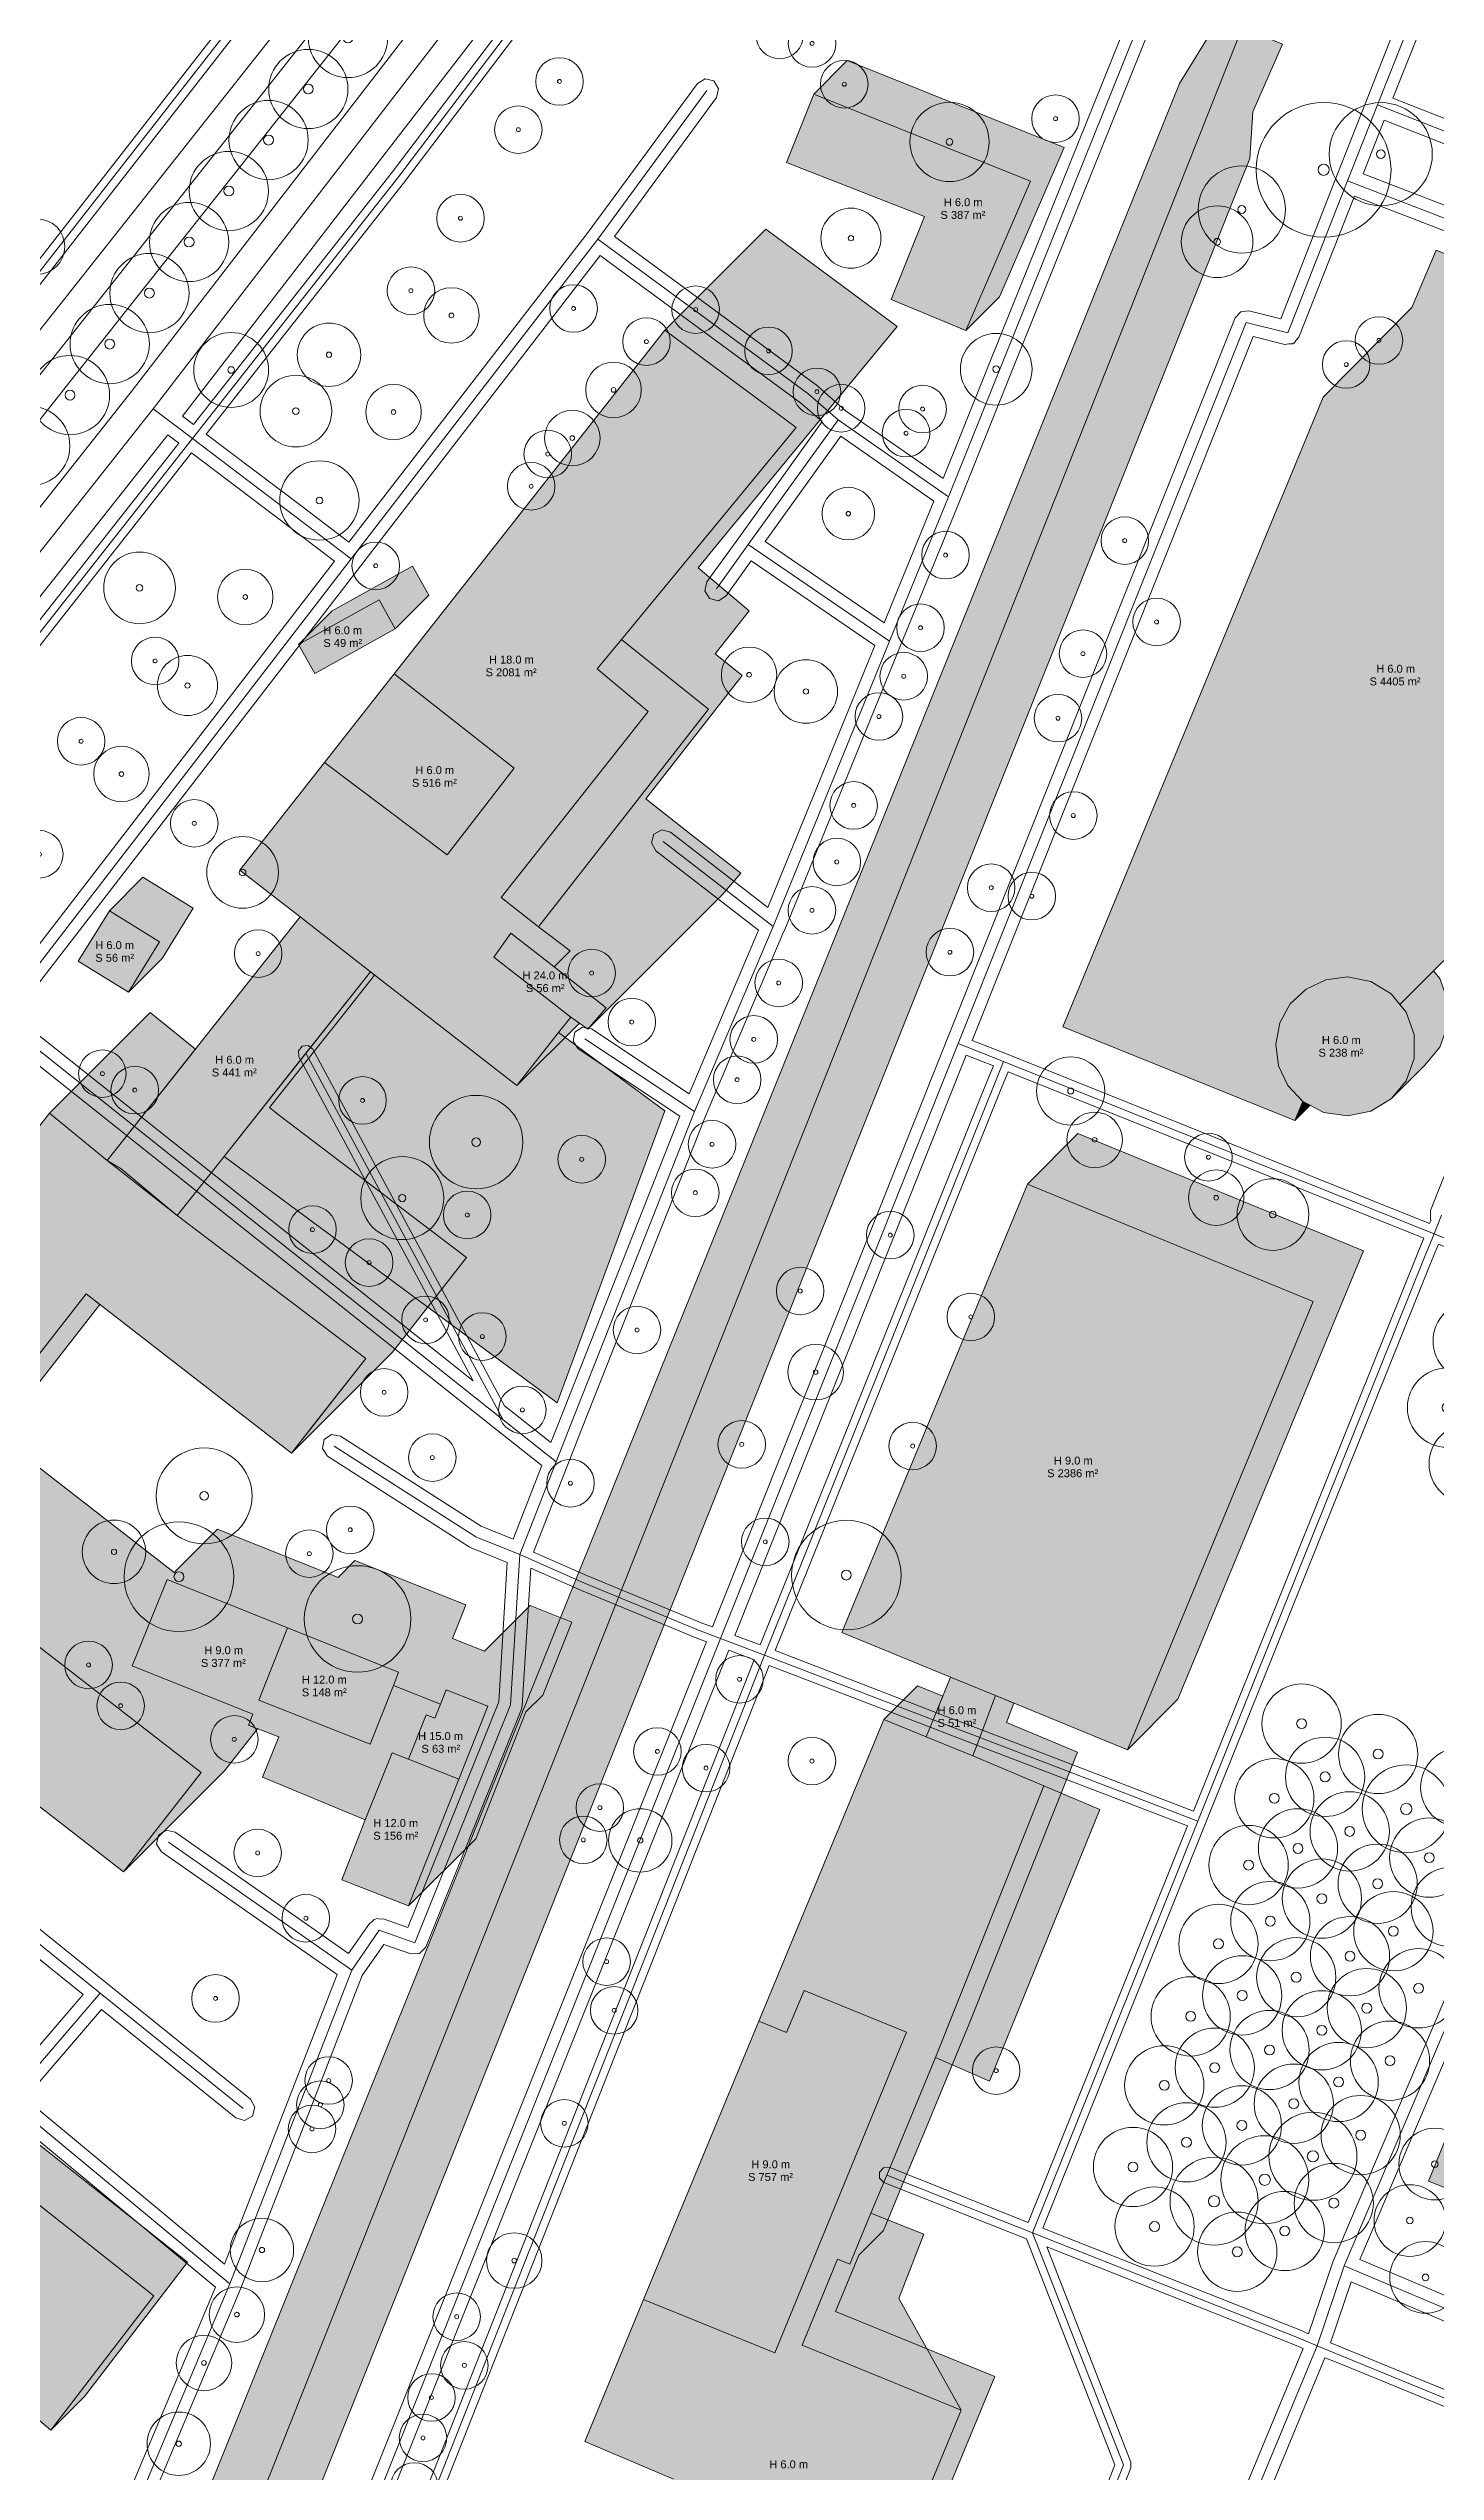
# Model space of a CAD drawing. Header units: metres. Extents: x -4 to 1086, y -7 to 929.
# Drawn here: x 164.6 to 339.7, y 417.3 to 722.9 of the extents above; entities that cross this region are included whole.
import ezdxf

# ---------------------------------------------------------------- set-up
doc = ezdxf.new("R2010")
doc.units = ezdxf.units.M
doc.header["$MEASUREMENT"] = 0
for name, color, linetype, lineweight, true_color in [('TPX_BUILDING_AREAS_TEXT', 7, 'CONTINUOUS', 0, 0x000000), ('TPX_BUILDING_HEIGHTS_TEXT', 7, 'CONTINUOUS', 0, 0x000000), ('TPX_BUILDINGS', 7, 'CONTINUOUS', 0, 0x000000), ('TPX_BUILDINGS_HATCH', 7, 'CONTINUOUS', 0, 0xf0f0f0), ('TPX_BUILDINGS_SHADOWS_HATCH', 7, 'CONTINUOUS', 0, 0x000000), ('TPX_BUILDINGS_SHADOWS_OUTLINES', 7, 'CONTINUOUS', 0, 0x000000), ('TPX_ROADS_AXES', 7, 'CONTINUOUS', 0, 0x323232), ('TPX_ROADS_CONTOURS', 7, 'CONTINUOUS', 0, 0x646464), ('TPX_VEGETATION_GREEN_SPACES', 7, 'CONTINUOUS', 0, 0x58ba48), ('TPX_VEGETATION_GREEN_SPACES_HATCH', 7, 'CONTINUOUS', 0, 0x58ba48), ('TPX_VEGETATION_TREES_INDIVIDUAL', 7, 'CONTINUOUS', 0, 0x136734), ('TPX_WATERWAYS', 7, 'CONTINUOUS', 0, 0x7aafdf), ('TPX_WATERWAYS_HATCH', 7, 'CONTINUOUS', 0, 0x7aafdf)]:
    doc.layers.add(name, color=color, linetype=linetype, lineweight=lineweight, true_color=true_color)
doc.styles.add('TPX_TEXTE', font='arial.ttf')

# ---------------------------------------------------------------- blocks, each defined once
blk = doc.blocks.new('TREETR004_CR047')
at = {"layer": 'TPX_VEGETATION_TREES_INDIVIDUAL'}
for radius in [4.72, 0.417]:
    blk.add_circle((0, 0, 0.04), radius, dxfattribs=at)
blk = doc.blocks.new('TREETR003_CR035')
at = {"layer": 'TPX_VEGETATION_TREES_INDIVIDUAL'}
for radius in [3.5, 0.292]:
    blk.add_circle((0, 0, 0.04), radius, dxfattribs=at)
blk = doc.blocks.new('TREETR003_CR030')
at = {"layer": 'TPX_VEGETATION_TREES_INDIVIDUAL'}
for radius in [3, 0.25]:
    blk.add_circle((0, 0, 0.04), radius, dxfattribs=at)
blk = doc.blocks.new('TREETR005_CR055')
at = {"layer": 'TPX_VEGETATION_TREES_INDIVIDUAL'}
for radius in [5.51, 0.5]:
    blk.add_circle((0, 0, 0.04), radius, dxfattribs=at)
blk = doc.blocks.new('TREETR004_CR043')
at = {"layer": 'TPX_VEGETATION_TREES_INDIVIDUAL'}
for radius in [4.3, 0.375]:
    blk.add_circle((0, 0, 0.04), radius, dxfattribs=at)
blk = doc.blocks.new('TREETR005_CR061')
at = {"layer": 'TPX_VEGETATION_TREES_INDIVIDUAL'}
for radius in [6.05, 0.542]:
    blk.add_circle((0, 0, 0.04), radius, dxfattribs=at)
blk = doc.blocks.new('TREETR006_CR067')
at = {"layer": 'TPX_VEGETATION_TREES_INDIVIDUAL'}
for radius in [6.72, 0.625]:
    blk.add_circle((0, 0, 0.04), radius, dxfattribs=at)
blk = doc.blocks.new('TREETR006_CR069')
at = {"layer": 'TPX_VEGETATION_TREES_INDIVIDUAL'}
for radius in [6.91, 0.625]:
    blk.add_circle((0, 0, 0.04), radius, dxfattribs=at)
blk = doc.blocks.new('TREETR003_CR033')
at = {"layer": 'TPX_VEGETATION_TREES_INDIVIDUAL'}
for radius in [3.32, 0.292]:
    blk.add_circle((0, 0, 0.04), radius, dxfattribs=at)
blk = doc.blocks.new('TREETR007_CR085')
at = {"layer": 'TPX_VEGETATION_TREES_INDIVIDUAL'}
for radius in [8.5, 0.708]:
    blk.add_circle((0, 0, 0.04), radius, dxfattribs=at)
blk = doc.blocks.new('TREETR005_CR059')
at = {"layer": 'TPX_VEGETATION_TREES_INDIVIDUAL'}
for radius in [5.89, 0.542]:
    blk.add_circle((0, 0, 0.04), radius, dxfattribs=at)
blk = doc.blocks.new('TREETR003_CR038')
at = {"layer": 'TPX_VEGETATION_TREES_INDIVIDUAL'}
for radius in [3.79, 0.333]:
    blk.add_circle((0, 0, 0.04), radius, dxfattribs=at)
blk = doc.blocks.new('TREETR007_CR056')
at = {"layer": 'TPX_VEGETATION_TREES_INDIVIDUAL'}
for radius in [5.55, 0.708]:
    blk.add_circle((0, 0, 0.04), radius, dxfattribs=at)
blk = doc.blocks.new('TREETR006_CR050')
at = {"layer": 'TPX_VEGETATION_TREES_INDIVIDUAL'}
for radius in [5, 0.625]:
    blk.add_circle((0, 0, 0.04), radius, dxfattribs=at)
blk = doc.blocks.new('TREETR003_CR040')
at = {"layer": 'TPX_VEGETATION_TREES_INDIVIDUAL'}
for radius in [4, 0.333]:
    blk.add_circle((0, 0, 0.04), radius, dxfattribs=at)
blk = doc.blocks.new('TREETR004_CR050')
at = {"layer": 'TPX_VEGETATION_TREES_INDIVIDUAL'}
for radius in [5, 0.417]:
    blk.add_circle((0, 0, 0.04), radius, dxfattribs=at)
blk = doc.blocks.new('TREETR005_CR052')
at = {"layer": 'TPX_VEGETATION_TREES_INDIVIDUAL'}
for radius in [5.24, 0.458]:
    blk.add_circle((0, 0, 0.04), radius, dxfattribs=at)
blk = doc.blocks.new('TREETR004_CR045')
at = {"layer": 'TPX_VEGETATION_TREES_INDIVIDUAL'}
for radius in [4.52, 0.417]:
    blk.add_circle((0, 0, 0.04), radius, dxfattribs=at)
blk = doc.blocks.new('TREETR005_CR065')
at = {"layer": 'TPX_VEGETATION_TREES_INDIVIDUAL'}
for radius in [6.5, 0.542]:
    blk.add_circle((0, 0, 0.04), radius, dxfattribs=at)

msp = doc.modelspace()

# ---------------------------------------------------------------- hatches: boundary and pattern name
at = {"layer": 'TPX_BUILDINGS_HATCH'}
for points in [[(261.21, 717.14), (257.78, 708.5), (275.18, 701.68), (270.97, 691.24), (280.43, 687.33), (288.57, 706.15), (261.21, 717.14)], [(325.5, 678.9), (292.64, 599.49), (321.93, 587.69), (322.93, 590.09), (321.04, 592.09), (319.86, 594.57), (319.51, 597.29), (320.02, 599.98), (321.35, 602.39), (323.35, 604.26), (325.84, 605.44), (328.57, 605.79), (331.52, 605.2), (334.09, 603.65), (335.19, 602.31), (346.33, 613.42), (350.19, 624.47), (352.13, 623.97), (375.76, 682.89), (339.74, 697.47), (336.67, 690.22), (325.5, 678.9)], [(199.48, 632.83), (188.81, 619.26), (196.43, 613.37), (205.27, 606.43), (223.77, 592.1), (229.01, 598.76), (230.55, 600.73), (220.85, 608.27), (223.01, 611.3), (228.46, 607.05), (230.47, 609.1), (226.5, 612.1), (221.79, 615.8), (240.34, 639.25), (233.89, 644.65), (236.94, 648.34), (259, 675.09), (242.44, 687.36), (208.26, 644), (223.42, 632.11), (214.97, 621.18), (199.48, 632.83)], [(206.36, 653.37), (196.22, 647.72), (198.27, 644.05), (208.41, 649.68), (206.36, 653.37)], [(240.34, 639.25), (221.79, 615.8), (226.5, 612.1), (237.13, 625.73), (247.93, 639.58), (241.67, 644.57), (236.94, 648.34), (233.89, 644.65), (240.34, 639.25)], [(208.26, 644), (199.48, 632.83), (214.97, 621.18), (223.42, 632.11), (208.26, 644)], [(172.33, 614.14), (168.4, 607.79), (174.75, 603.87), (178.67, 610.22), (172.33, 614.14)], [(196.43, 613.37), (172.06, 582.64), (180.89, 575.7), (186.81, 583.16), (197.14, 596.19), (205.27, 606.43), (196.43, 613.37)], [(223.01, 611.3), (220.85, 608.27), (230.55, 600.73), (232.73, 599.22), (235.04, 601.9), (228.46, 607.05), (223.01, 611.3)], [(320.02, 599.98), (319.51, 597.29), (319.86, 594.57), (321.04, 592.09), (322.93, 590.09), (325.58, 588.69), (328.56, 588.26), (331.51, 588.86), (334.08, 590.4), (335.99, 592.7), (337, 595.52), (337, 598.51), (335.99, 601.33), (335.19, 602.31), (334.09, 603.65), (331.52, 605.2), (328.57, 605.79), (325.84, 605.44), (323.35, 604.26), (321.35, 602.39), (320.02, 599.98)], [(128.28, 541.94), (121.7, 533.52), (154.6, 508.05), (174.13, 492.94), (183.92, 505.46), (145.48, 535.22), (169.39, 565.82), (195.33, 545.73), (198.14, 549.32), (204.68, 557.68), (180.89, 575.7), (173.81, 581.58), (172.06, 582.64), (164.76, 588.59), (128.28, 541.94)], [(288.18, 579.66), (264.75, 523.1), (278.48, 517.47), (284.14, 515.15), (300.81, 508.32), (324.24, 564.86), (288.18, 579.66)], [(179.61, 529.78), (175.2, 518.92), (190.44, 512.8), (189.89, 511.4), (193.71, 509.94), (191.66, 504.85), (204.62, 499.46), (208.02, 507.91), (210.07, 507.11), (212.32, 512.74), (213.4, 512.31), (214.1, 514.06), (208.17, 516.4), (205.23, 509.04), (191.19, 514.59), (194.83, 523.68), (179.61, 529.78)], [(194.83, 523.68), (191.19, 514.59), (205.23, 509.04), (208.17, 516.4), (208.83, 518.11), (194.83, 523.68)], [(276.28, 512.1), (275.4, 509.94), (281.3, 507.53), (282.16, 509.85), (284.14, 515.15), (278.48, 517.47), (276.28, 512.1)], [(212.32, 512.74), (210.07, 507.11), (216.42, 504.61), (220.1, 513.8), (214.82, 515.89), (214.1, 514.06), (213.4, 512.31), (212.32, 512.74)], [(239.75, 438.98), (232.33, 421.09), (243.52, 416.32), (241.44, 412.97), (240.13, 408.1), (240.48, 403.07), (242.42, 398.42), (245.86, 394.55), (250.39, 392.03), (255.5, 391.14), (260.61, 391.96), (265.16, 394.4), (268.65, 398.19), (270.71, 402.93), (274.91, 413.11), (279.82, 425.01), (259.74, 433.24), (264.22, 444.08), (265.78, 443.44), (268.44, 449.86), (270.44, 454.68), (276.58, 469.52), (290.27, 503.77), (281.3, 507.53), (275.4, 509.94), (270.05, 512.13), (254.29, 474.09), (257.8, 472.66), (259.99, 477.97), (272.91, 472.71), (256.3, 432.26), (239.75, 438.98)], [(204.62, 499.46), (201.68, 491.92), (210.08, 488.61), (216.42, 504.61), (210.07, 507.11), (208.02, 507.91), (204.62, 499.46)], [(358.67, 502.85), (338.78, 453.91), (343.44, 452.04), (341.75, 447.88), (385.9, 430.13), (390.74, 442.05), (353.57, 456.99), (370.29, 498.17), (358.67, 502.85)], [(254.29, 474.09), (239.75, 438.98), (256.3, 432.26), (272.91, 472.71), (259.99, 477.97), (257.8, 472.66), (254.29, 474.09)]]:
    msp.add_hatch(color=256, dxfattribs=at).paths.add_polyline_path(points)
h = msp.add_hatch(color=256, dxfattribs=at)
h.paths.add_polyline_path([(67.94, 463.36), (54.45, 446.09), (134, 382.35), (147.78, 399.65), (139.29, 406.32), (157.02, 429.18), (164.94, 422.52), (177.94, 439.44), (98.76, 502.15), (85.72, 486.03), (87.64, 483.88), (70.67, 461.4), (67.94, 463.36)])
h.paths.add_polyline_path([(92.69, 443.85), (109.83, 465.68), (142.44, 440.31), (125.29, 418.49), (92.69, 443.85)], flags=16)
at = {"layer": 'TPX_BUILDINGS_SHADOWS_HATCH'}
for points in [[(265.45, 721.38), (261.21, 717.14), (288.57, 706.15), (280.43, 687.33), (284.67, 691.57), (292.81, 710.39), (265.45, 721.38)], [(237.13, 625.73), (226.5, 612.1), (230.47, 609.1), (228.46, 607.05), (235.04, 601.9), (232.73, 599.22), (249.7, 616.2), (252.01, 618.87), (245.43, 624.02), (240.02, 628.24), (241.37, 629.97), (252.17, 643.82), (248.77, 646.54), (253.07, 651.98), (246.62, 657.38), (249.67, 661.07), (271.73, 687.82), (255.16, 700.09), (242.44, 687.36), (259, 675.09), (236.94, 648.34), (241.67, 644.57), (247.93, 639.58), (237.13, 625.73)], [(200.46, 651.97), (196.22, 647.72), (206.36, 653.37), (208.41, 649.68), (212.65, 653.92), (210.6, 657.61), (200.46, 651.97)], [(176.57, 618.38), (172.33, 614.14), (178.67, 610.22), (174.75, 603.87), (178.99, 608.11), (182.92, 614.46), (176.57, 618.38)], [(180.89, 575.7), (180.89, 575.7), (204.68, 557.68), (195.33, 545.73), (208.06, 558.45), (217.4, 570.41), (193.62, 588.43), (192.56, 589.31), (201.38, 600.43), (205.81, 606.01), (205.27, 606.43), (197.14, 596.19), (186.81, 583.16), (180.89, 575.7)], [(335.99, 592.7), (334.08, 590.4), (338.32, 594.64), (340.23, 596.95), (341.24, 599.76), (341.24, 602.76), (340.24, 605.57), (339.44, 606.55), (335.19, 602.31), (335.99, 601.33), (337, 598.51), (337, 595.52), (335.99, 592.7)], [(177.49, 601.32), (164.76, 588.59), (172.06, 582.64), (183.19, 596.67), (177.49, 601.32)], [(229.01, 598.76), (223.77, 592.1), (231.65, 599.97), (230.55, 600.73), (229.01, 598.76)], [(322.93, 590.09), (321.93, 587.69), (323.85, 589.61), (322.93, 590.09)], [(294.55, 586.03), (288.18, 579.66), (324.24, 564.86), (300.81, 508.32), (307.17, 514.68), (330.61, 571.23), (294.55, 586.03)], [(146.68, 536.76), (145.48, 535.22), (183.92, 505.46), (174.13, 492.94), (186.86, 505.66), (191.01, 510.97), (189.89, 511.4), (190.44, 512.8), (175.2, 518.92), (179.61, 529.78), (194.83, 523.68), (208.83, 518.11), (208.17, 516.4), (214.1, 514.06), (214.82, 515.89), (220.1, 513.8), (216.42, 504.61), (210.08, 488.61), (218.57, 497.1), (224.9, 513.1), (227.03, 515.22), (230.7, 524.41), (225.43, 526.5), (219.67, 520.73), (215.63, 522.33), (216.65, 524.88), (217.32, 526.59), (203.32, 532.17), (201.2, 530.05), (185.97, 536.15), (180.51, 530.68), (158.2, 547.95), (171.12, 564.47), (169.39, 565.82), (146.68, 536.76)], [(261.47, 437.43), (259.74, 433.24), (279.82, 425.01), (274.91, 413.11), (270.71, 402.93), (268.65, 398.19), (265.16, 394.4), (269.4, 398.65), (272.89, 402.44), (274.95, 407.17), (279.15, 417.35), (284.06, 429.25), (263.98, 437.48), (266.91, 444.57), (270.02, 447.69), (272.68, 454.1), (274.68, 458.92), (280.82, 473.76), (294.51, 508.01), (285.54, 511.77), (286.45, 514.2), (284.14, 515.15), (282.16, 509.85), (281.3, 507.53), (290.27, 503.77), (276.58, 469.52), (270.44, 454.68), (268.44, 449.86), (265.78, 443.44), (264.22, 444.08), (261.47, 437.43)], [(274.29, 516.38), (270.05, 512.13), (275.4, 509.94), (276.28, 512.1), (277.5, 515.06), (274.29, 516.38)], [(103, 506.39), (98.76, 502.15), (177.94, 439.44), (164.94, 422.52), (169.18, 426.76), (182.18, 443.68), (103, 506.39)]]:
    msp.add_hatch(color=256, dxfattribs=at).paths.add_polyline_path(points)
at = {"layer": 'TPX_VEGETATION_GREEN_SPACES_HATCH'}
for points in [[(205.27, 606.43), (186.81, 583.16), (228.85, 552.07), (242.43, 588.91), (229.01, 598.76), (223.77, 592.1), (205.27, 606.43)], [(290.27, 503.77), (276.58, 469.52), (283.39, 466.53), (297.32, 500.77), (290.27, 503.77)], [(264.22, 444.08), (259.74, 433.24), (279.82, 425.01), (271.95, 439.09), (275.11, 447.24), (268.44, 449.86), (265.78, 443.44), (264.22, 444.08)]]:
    msp.add_hatch(color=256, dxfattribs=at).paths.add_polyline_path(points)
at = {"layer": 'TPX_WATERWAYS_HATCH'}
msp.add_hatch(color=256, dxfattribs=at).paths.add_polyline_path([(42.51, 60.21), (24.86, 31.35), (36.45, 25.45), (40.51, 23.37), (47.94, 38.05), (54.46, 54.17), (55.82, 59.81), (64.45, 80.17), (102.89, 174.98), (159.79, 317.5), (176.97, 360.53), (316.23, 709), (316.62, 714.91), (320.37, 723.45), (312.43, 726.69), (307.37, 718.47), (148.83, 325.85), (60.82, 103.94), (54.87, 88.09), (42.51, 60.21)])

# ---------------------------------------------------------------- linework, layer by layer
at = {"layer": 'TPX_BUILDINGS', "elevation": 0.04}
for points in [[(261.21, 717.14), (257.78, 708.5), (275.18, 701.68), (270.97, 691.24), (280.43, 687.33), (288.57, 706.15)], [(325.5, 678.9), (292.64, 599.49), (321.93, 587.69), (322.93, 590.09), (321.04, 592.09), (319.86, 594.57), (319.51, 597.29), (320.02, 599.98), (321.35, 602.39), (323.35, 604.26), (325.84, 605.44), (328.57, 605.79), (331.52, 605.2), (334.09, 603.65), (335.19, 602.31), (346.33, 613.42), (350.19, 624.47), (352.13, 623.97), (375.76, 682.89), (339.74, 697.47), (336.67, 690.22)], [(199.48, 632.83), (188.81, 619.26), (196.43, 613.37), (205.27, 606.43), (223.77, 592.1), (229.01, 598.76), (230.55, 600.73), (220.85, 608.27), (223.01, 611.3), (228.46, 607.05), (230.47, 609.1), (226.5, 612.1), (221.79, 615.8), (240.34, 639.25), (233.89, 644.65), (236.94, 648.34), (259, 675.09), (242.44, 687.36), (208.26, 644), (223.42, 632.11), (214.97, 621.18)], [(206.36, 653.37), (196.22, 647.72), (198.27, 644.05), (208.41, 649.68)], [(240.34, 639.25), (221.79, 615.8), (226.5, 612.1), (237.13, 625.73), (247.93, 639.58), (241.67, 644.57), (236.94, 648.34), (233.89, 644.65)], [(208.26, 644), (199.48, 632.83), (214.97, 621.18), (223.42, 632.11)], [(172.33, 614.14), (168.4, 607.79), (174.75, 603.87), (178.67, 610.22)], [(196.43, 613.37), (172.06, 582.64), (180.89, 575.7), (186.81, 583.16), (197.14, 596.19), (205.27, 606.43)], [(223.01, 611.3), (220.85, 608.27), (230.55, 600.73), (232.73, 599.22), (235.04, 601.9), (228.46, 607.05)], [(320.02, 599.98), (319.51, 597.29), (319.86, 594.57), (321.04, 592.09), (322.93, 590.09), (325.58, 588.69), (328.56, 588.26), (331.51, 588.86), (334.08, 590.4), (335.99, 592.7), (337, 595.52), (337, 598.51), (335.99, 601.33), (335.19, 602.31), (334.09, 603.65), (331.52, 605.2), (328.57, 605.79), (325.84, 605.44), (323.35, 604.26), (321.35, 602.39)], [(128.28, 541.94), (121.7, 533.52), (154.6, 508.05), (174.13, 492.94), (183.92, 505.46), (145.48, 535.22), (169.39, 565.82), (195.33, 545.73), (198.14, 549.32), (204.68, 557.68), (180.89, 575.7), (173.81, 581.58), (172.06, 582.64), (164.76, 588.59)], [(288.18, 579.66), (264.75, 523.1), (278.48, 517.47), (284.14, 515.15), (300.81, 508.32), (324.24, 564.86)], [(179.61, 529.78), (175.2, 518.92), (190.44, 512.8), (189.89, 511.4), (193.71, 509.94), (191.66, 504.85), (204.62, 499.46), (208.02, 507.91), (210.07, 507.11), (212.32, 512.74), (213.4, 512.31), (214.1, 514.06), (208.17, 516.4), (205.23, 509.04), (191.19, 514.59), (194.83, 523.68)], [(194.83, 523.68), (191.19, 514.59), (205.23, 509.04), (208.17, 516.4), (208.83, 518.11)], [(276.28, 512.1), (275.4, 509.94), (281.3, 507.53), (282.16, 509.85), (284.14, 515.15), (278.48, 517.47)], [(212.32, 512.74), (210.07, 507.11), (216.42, 504.61), (220.1, 513.8), (214.82, 515.89), (214.1, 514.06), (213.4, 512.31)], [(204.62, 499.46), (201.68, 491.92), (210.08, 488.61), (216.42, 504.61), (210.07, 507.11), (208.02, 507.91)], [(67.94, 463.36), (54.45, 446.09), (134, 382.35), (147.78, 399.65), (139.29, 406.32), (157.02, 429.18), (164.94, 422.52), (177.94, 439.44), (98.76, 502.15), (85.72, 486.03), (87.64, 483.88), (70.67, 461.4)], [(358.67, 502.85), (338.78, 453.91), (343.44, 452.04), (341.75, 447.88), (385.9, 430.13), (390.74, 442.05), (353.57, 456.99), (370.29, 498.17)], [(254.29, 474.09), (239.75, 438.98), (256.3, 432.26), (272.91, 472.71), (259.99, 477.97), (257.8, 472.66)]]:
    msp.add_lwpolyline(points, close=True, dxfattribs=at)
msp.add_lwpolyline([(274.91, 413.11), (279.82, 425.01), (259.74, 433.24), (264.22, 444.08), (265.78, 443.44), (268.44, 449.86), (270.44, 454.68), (276.58, 469.52), (290.27, 503.77), (281.3, 507.53), (275.4, 509.94), (270.05, 512.13), (254.29, 474.09), (257.8, 472.66), (259.99, 477.97), (272.91, 472.71), (256.3, 432.26), (239.75, 438.98), (232.33, 421.09), (243.52, 416.32)], dxfattribs=at)
at = {"layer": 'TPX_BUILDINGS_SHADOWS_OUTLINES', "elevation": 0.04}
for points in [[(265.45, 721.38), (261.21, 717.14), (288.57, 706.15), (280.43, 687.33), (284.67, 691.57), (292.81, 710.39)], [(237.13, 625.73), (226.5, 612.1), (230.47, 609.1), (228.46, 607.05), (235.04, 601.9), (232.73, 599.22), (249.7, 616.2), (252.01, 618.87), (245.43, 624.02), (240.02, 628.24), (241.37, 629.97), (252.17, 643.82), (248.77, 646.54), (253.07, 651.98), (246.62, 657.38), (249.67, 661.07), (271.73, 687.82), (255.16, 700.09), (242.44, 687.36), (259, 675.09), (236.94, 648.34), (241.67, 644.57), (247.93, 639.58)], [(200.46, 651.97), (196.22, 647.72), (206.36, 653.37), (208.41, 649.68), (212.65, 653.92), (210.6, 657.61)], [(176.57, 618.38), (172.33, 614.14), (178.67, 610.22), (174.75, 603.87), (178.99, 608.11), (182.92, 614.46)], [(180.89, 575.7), (180.89, 575.7), (204.68, 557.68), (195.33, 545.73), (208.06, 558.45), (217.4, 570.41), (193.62, 588.43), (192.56, 589.31), (201.38, 600.43), (205.81, 606.01), (205.27, 606.43), (197.14, 596.19), (186.81, 583.16)], [(335.99, 592.7), (334.08, 590.4), (338.32, 594.64), (340.23, 596.95), (341.24, 599.76), (341.24, 602.76), (340.24, 605.57), (339.44, 606.55), (335.19, 602.31), (335.99, 601.33), (337, 598.51), (337, 595.52)], [(177.49, 601.32), (164.76, 588.59), (172.06, 582.64), (183.19, 596.67)], [(229.01, 598.76), (223.77, 592.1), (231.65, 599.97), (230.55, 600.73)], [(322.93, 590.09), (321.93, 587.69), (323.85, 589.61)], [(294.55, 586.03), (288.18, 579.66), (324.24, 564.86), (300.81, 508.32), (307.17, 514.68), (330.61, 571.23)], [(274.29, 516.38), (270.05, 512.13), (275.4, 509.94), (276.28, 512.1), (277.5, 515.06)], [(103, 506.39), (98.76, 502.15), (177.94, 439.44), (164.94, 422.52), (169.18, 426.76), (182.18, 443.68)]]:
    msp.add_lwpolyline(points, close=True, dxfattribs=at)
for points in [[(145.48, 535.22), (183.92, 505.46), (174.13, 492.94), (186.86, 505.66), (191.01, 510.97), (189.89, 511.4), (190.44, 512.8), (175.2, 518.92), (179.61, 529.78), (194.83, 523.68), (208.83, 518.11), (208.17, 516.4), (214.1, 514.06), (214.82, 515.89), (220.1, 513.8), (216.42, 504.61), (210.08, 488.61), (218.57, 497.1), (224.9, 513.1), (227.03, 515.22), (230.7, 524.41), (225.43, 526.5), (219.67, 520.73), (215.63, 522.33), (216.65, 524.88), (217.32, 526.59), (203.32, 532.17), (201.2, 530.05), (185.97, 536.15), (180.51, 530.68), (158.2, 547.95), (171.12, 564.47), (169.39, 565.82), (146.68, 536.76)], [(274.95, 407.17), (279.15, 417.35), (284.06, 429.25), (263.98, 437.48), (266.91, 444.57), (270.02, 447.69), (272.68, 454.1), (274.68, 458.92), (280.82, 473.76), (294.51, 508.01), (285.54, 511.77), (286.45, 514.2), (284.14, 515.15), (282.16, 509.85), (281.3, 507.53), (290.27, 503.77), (276.58, 469.52), (270.44, 454.68), (268.44, 449.86), (265.78, 443.44), (264.22, 444.08), (261.47, 437.43), (259.74, 433.24), (279.82, 425.01), (274.91, 413.11)]]:
    msp.add_lwpolyline(points, dxfattribs=at)
at = {"layer": 'TPX_ROADS_AXES', "elevation": 0.03}
for points in [[(0, 441.51), (2.15, 444.28), (5.54, 448.64), (13.76, 459.23), (95.27, 562.45), (182.83, 673.68), (208.68, 706.52), (244.62, 753.92), (246.41, 756.28), (259.65, 773.74), (291.68, 815.99), (294.27, 819.09), (307.22, 829.06)], [(221.3, 789.43), (222.66, 770.5), (0, 485.3)], [(245.23, 784.62), (229.64, 765.24), (93.78, 593.65)], [(254.66, 777), (239.71, 757.63), (233.59, 749.69), (177.85, 677.45), (105.14, 585.52)], [(206.38, 485.57), (210.86, 483.98), (222.94, 514), (224.12, 532.93), (228.72, 544.64), (230.54, 549.27), (246.17, 588.8), (256.08, 612.15), (270.79, 648.15), (278.22, 666.34), (286.55, 687.04), (308.94, 742.61)], [(336.25, 725.6), (332.35, 715.77)], [(247.74, 717.59), (233.97, 698.84), (202.85, 658.52), (158.2, 600.67), (105.94, 537.1), (93.07, 519.28), (53.34, 468.65), (49.17, 462.63), (47.52, 457.95), (46.39, 453.77), (45.7, 449.09), (44.09, 443.06), (39.42, 435.26), (33.69, 428.38), (30.67, 424.61), (26.51, 419.42), (22, 415.77), (15.97, 414.28), (10.43, 413.02), (5.23, 408.09), (0, 401.01)], [(332.35, 715.77), (328.58, 706.2), (321.05, 687.02)], [(425.7, 677.97), (400.96, 688.84), (332.35, 715.77)], [(421.15, 669.91), (383.77, 684.94), (328.58, 706.2)], [(278.22, 666.34), (264.28, 676.07), (260.49, 679.36), (245.52, 690.36), (233.97, 698.84)], [(202.05, 403.71), (249.46, 522.34), (279.44, 597.39), (315.78, 688.34), (321.05, 687.02)], [(202.85, 658.52), (195.74, 663.91), (182.83, 673.68), (177.85, 677.45)], [(264.28, 676.07), (252.96, 660.31), (248.96, 654.72)], [(252.96, 660.31), (270.79, 648.15)], [(256.08, 612.15), (242.23, 622.88)], [(228.72, 544.64), (222.02, 549.94), (186.49, 578.18), (158.2, 600.67)], [(222.02, 549.94), (197.14, 596.19)], [(246.17, 588.8), (232.33, 597.99)], [(279.44, 597.39), (285.18, 595.14), (339.49, 573.4), (376.47, 558.6)], [(208.14, 401.6), (209.55, 405.18), (255.02, 520.25), (284.07, 592.4), (285.18, 595.14)], [(340.44, 575.76), (339.49, 573.4), (338.29, 570.43), (309.7, 499.3), (288.84, 447.4), (300.29, 418.11), (295.23, 405.17), (283.83, 375.96), (282.07, 371.46)], [(224.12, 532.93), (218.56, 535.17), (200.68, 546.62)], [(328.14, 443.21), (355.58, 507.56), (365.83, 532.3), (370.54, 542.87)], [(309.7, 499.3), (282.16, 509.85), (276.28, 512.1), (255.02, 520.25), (249.46, 522.34), (246.87, 523.32), (232.29, 529.33), (224.12, 532.93)], [(187.52, 440.97), (159.59, 464.12), (93.07, 519.28)], [(189.22, 463.06), (171.16, 477.62), (146.56, 497.45)], [(202.91, 480.53), (179.78, 496.68)], [(145.08, 340.25), (147.6, 346.23), (187.52, 440.97), (202.91, 480.53), (206.38, 485.57)], [(171.16, 477.62), (159.59, 464.12)], [(381.16, 410.01), (327.62, 431.94), (324.73, 433.12), (322.28, 434.18), (288.84, 447.4), (270.44, 454.68)], [(275.88, 315.77), (280.12, 325.72), (282.66, 331.68), (286.12, 340.01), (296.69, 365.5), (301.31, 376.65), (310.63, 399.14), (324.73, 433.12), (328.14, 443.21)], [(328.14, 443.21), (387.89, 418.04), (429.48, 400.82), (440.89, 399.66), (450.14, 399.98), (476.76, 402.43), (491.25, 405.65)]]:
    msp.add_lwpolyline(points, dxfattribs=at)
at = {"layer": 'TPX_ROADS_CONTOURS', "elevation": 0.03}
for points in [[(221.64, 770.82), (0, 486.92), (0, 484.34), (0.12, 484.31), (0.79, 484.68), (222.85, 769.11)], [(226.22, 766.56), (91.04, 595.82), (56.1, 551.69), (0, 480.85), (0, 471.85), (0.4, 471.73), (2.74, 473.04), (60.4, 545.85), (65.7, 541.27), (0, 458.2), (0, 449.21), (0.45, 449.09), (1.55, 449.71), (3.81, 448.05), (1.36, 444.89), (0, 443.14), (0, 440.55), (0.12, 440.52), (0.79, 440.9), (2.36, 442.92), (25.85, 427.06), (28.85, 424.74), (25.44, 420.49), (21.31, 417.14)], [(307.07, 741.99), (285.16, 687.6), (277.53, 668.64), (265.2, 677.25), (261.47, 680.49), (261.38, 680.57), (246.41, 691.57), (236.07, 699.16), (248.95, 716.7), (249.22, 717.82), (248.63, 718.8), (247.51, 719.07), (246.53, 718.48), (232.77, 699.74), (202.57, 660.62), (196.65, 665.11), (184.56, 674.25), (209.46, 705.9), (209.47, 705.91), (245.42, 753.32)], [(158.42, 598.58), (185.56, 577), (221.09, 548.76), (226.92, 544.15), (223.28, 534.88), (219.25, 536.51), (201.49, 547.88), (200.36, 548.08), (199.42, 547.43), (199.22, 546.3), (199.87, 545.35), (217.75, 533.91), (218, 533.78), (222.55, 531.94), (221.46, 514.34), (210.01, 485.88), (206.88, 486.98), (206.49, 486.96), (206.11, 487.04), (205.93, 486.93), (205.73, 486.92), (205.47, 486.63), (205.14, 486.42), (202.53, 482.63), (180.64, 497.91), (179.51, 498.16), (178.55, 497.54), (178.3, 496.42), (178.92, 495.45), (201.09, 479.98), (186.88, 443.45), (161.72, 464.31), (171.35, 475.54), (188.28, 461.9), (189.38, 461.57), (190.39, 462.12), (190.71, 463.22), (190.16, 464.23), (172.1, 478.79), (147.5, 498.61)], [(148.98, 345.64), (188.91, 440.39), (188.92, 440.42), (204.25, 479.83), (206.96, 483.77), (210.36, 482.57), (211.48, 482.62), (212.25, 483.42), (224.33, 513.44), (224.44, 513.91), (225.52, 531.22), (231.91, 528.41), (246.48, 522.39), (247.69, 521.94), (200.66, 404.26)], [(128.65, 380.44), (45.8, 443.65), (47.15, 448.7), (47.18, 448.87), (47.86, 453.47), (48.95, 457.5), (50.52, 461.95), (54.54, 467.76), (93.3, 517.15), (158.64, 462.97), (185.71, 440.52), (146.22, 346.81)], [(387.05, 420.03), (330.11, 444.01), (356.96, 506.97)], [(145.62, 496.28), (169.02, 477.43), (159.41, 466.22)], [(381.54, 410.93), (328, 432.87), (326.44, 433.51), (329.05, 441.2), (387.31, 416.66)], [(312.02, 398.57), (325.73, 431.64), (327.25, 431.02), (380.78, 409.08)]]:
    msp.add_lwpolyline(points, dxfattribs=at)
for points in [[(334.3, 716.62), (337.65, 725.04), (339.25, 729.02), (347.69, 735.94), (347.79, 736.03), (352.2, 740.33), (352.38, 740.55), (356.29, 746.13), (356.46, 746.45), (366.02, 770.98), (369.72, 769.47), (389.88, 761.09), (422.67, 747.45), (400.57, 690.6)], [(97.72, 592.99), (231.81, 762.34), (236.31, 758.95), (230.81, 751.83), (175.1, 679.6), (103.38, 588.93)], [(181.56, 676.52), (236.36, 747.56), (241.9, 754.73), (243.22, 753.73), (207.89, 707.13), (182.96, 675.46)], [(225.86, 533.25), (230.12, 544.09), (231.93, 548.72), (247.56, 588.23), (257.46, 611.56), (257.47, 611.58), (272.18, 647.58), (279.61, 665.77), (287.94, 686.48), (309.65, 740.38), (315.63, 736.59), (325.43, 730.38), (325.46, 730.36), (334.39, 724.97), (330.96, 716.32), (327.19, 706.75), (320.14, 688.79), (316.14, 689.8), (315.1, 689.68), (314.38, 688.9), (278.05, 597.95), (248.43, 523.8), (247.23, 524.25), (232.68, 530.25)], [(330.53, 707.06), (333.2, 713.83), (400.38, 687.45), (423.58, 677.26), (420.49, 671.79), (384.33, 686.34), (384.31, 686.34)], [(281.21, 597.77), (316.68, 686.57), (320.68, 685.56), (321.16, 685.63), (321.65, 685.64), (321.72, 685.72), (321.82, 685.73), (322.11, 686.12), (322.44, 686.47), (329.44, 704.26), (381.85, 684.08), (380.63, 680.82), (359.2, 626.99), (339.05, 576.31), (339.06, 575.17), (339.11, 575.12), (338.93, 574.7), (285.55, 596.07)], [(160.29, 600.92), (204.03, 657.61), (234.26, 696.76), (244.63, 689.15), (259.55, 678.19), (262.26, 675.83), (251.75, 661.19), (247.74, 655.6), (247.48, 654.48), (248.08, 653.5), (249.2, 653.24), (250.18, 653.85), (253.33, 658.25), (268.94, 647.6), (255.44, 614.54), (243.15, 624.06), (242.04, 624.36), (241.04, 623.79), (240.74, 622.69), (241.31, 621.69), (254.25, 611.67), (245.5, 591.05), (233.16, 599.24), (232.04, 599.46), (231.08, 598.82), (230.86, 597.69), (231.5, 596.74), (244.33, 588.22), (229.14, 549.82), (228.06, 547.07), (222.95, 551.11), (222.21, 551.71), (198.02, 596.66), (197.43, 597.14), (196.66, 597.07), (196.18, 596.47), (196.26, 595.71), (218.24, 554.86), (187.43, 579.35)], [(3.83, 451.76), (72.18, 538.18), (107.89, 583.35), (179.71, 674.16), (181.11, 673.1), (94.49, 563.07), (12.97, 459.85), (5.65, 450.42)], [(255.08, 660.69), (264.63, 673.99), (276.37, 665.79), (270.1, 650.44)], [(7.27, 449.24), (14.55, 458.61), (96.06, 561.83), (182.7, 671.9), (194.83, 662.72), (200.74, 658.24), (157.03, 601.61), (104.78, 538.05), (104.73, 537.97), (91.87, 520.19), (52.16, 469.57), (52.1, 469.5), (47.94, 463.49), (47.76, 463.13), (46.1, 458.45), (46.07, 458.34), (44.94, 454.16), (44.9, 453.99), (44.23, 449.39), (42.7, 443.65), (38.2, 436.13), (33.42, 430.4), (21.54, 438.73)], [(251.24, 522.74), (280.47, 595.92), (283.88, 594.58), (283.15, 592.78), (254.46, 521.53)], [(256.33, 520.82), (285, 592.03), (285.74, 593.84), (338.19, 572.84), (337.36, 570.8), (309.14, 500.58), (282.52, 510.78), (276.64, 513.03)], [(290.14, 447.96), (310.63, 498.92), (339.22, 570.05), (340.04, 572.1), (374.72, 558.22), (369.15, 543.44), (364.46, 532.91), (364.44, 532.87), (354.2, 508.14), (326.76, 443.8), (326.72, 443.69), (323.66, 434.67), (322.64, 435.11)], [(204.03, 404.61), (250.49, 520.88), (253.72, 519.67), (208.62, 405.54), (207.74, 403.32)], [(209.62, 402.62), (210.48, 404.81), (255.59, 518.96), (275.92, 511.16), (281.81, 508.91), (308.39, 498.73), (288.28, 448.7), (270.8, 455.61), (270.04, 455.6), (269.51, 455.05), (269.52, 454.28), (270.07, 453.75), (288.07, 446.63), (299.21, 418.11), (294.67, 406.46), (275.27, 414.04), (274.51, 414.02), (273.98, 413.47), (273.99, 412.71), (274.55, 412.18), (293.94, 404.6), (282.9, 376.32), (281.69, 373.24)], [(290.61, 445.63), (321.89, 433.25), (322.96, 432.79), (309.62, 400.61), (308.76, 400.95), (296.53, 405.73), (301.22, 417.74), (301.22, 418.47)]]:
    msp.add_lwpolyline(points, close=True, dxfattribs=at)
at = {"layer": 'TPX_VEGETATION_GREEN_SPACES', "elevation": 0}
for points in [[(205.27, 606.43), (186.81, 583.16), (228.85, 552.07), (242.43, 588.91), (229.01, 598.76), (223.77, 592.1)], [(290.27, 503.77), (276.58, 469.52), (283.39, 466.53), (297.32, 500.77)], [(264.22, 444.08), (259.74, 433.24), (279.82, 425.01), (271.95, 439.09), (275.11, 447.24), (268.44, 449.86), (265.78, 443.44)]]:
    msp.add_lwpolyline(points, close=True, dxfattribs=at)
at = {"layer": 'TPX_WATERWAYS', "elevation": 0.01}
msp.add_lwpolyline([(398.47, 926.42), (371.08, 866.39), (328.74, 759.36), (162.28, 340.7), (108.52, 206.01), (55.4, 72.94), (36.45, 25.45)], dxfattribs=at)
msp.add_lwpolyline([(42.51, 60.21), (24.86, 31.35), (36.45, 25.45), (40.51, 23.37), (47.94, 38.05), (54.46, 54.17), (55.82, 59.81), (64.45, 80.17), (102.89, 174.98), (159.79, 317.5), (176.97, 360.53), (316.23, 709), (316.62, 714.91), (320.37, 723.45), (312.43, 726.69), (307.37, 718.47), (148.83, 325.85), (60.82, 103.94), (54.87, 88.09)], close=True, dxfattribs=at)

# ---------------------------------------------------------------- block references
at = {"layer": 'TPX_VEGETATION_TREES_INDIVIDUAL'}
for name, p in [('TREETR006_CR050', (202.45, 724.21, 0.04)), ('TREETR003_CR030', (256.92, 724.59, 0.04)), ('TREETR003_CR030', (261.01, 723.53, 0.04)), ('TREETR006_CR050', (197.44, 717.78, 0.04)), ('TREETR003_CR030', (229.13, 718.73, 0.04)), ('TREETR003_CR030', (265.07, 718.38, 0.04)), ('TREETR006_CR050', (192.42, 711.34, 0.04)), ('TREETR003_CR030', (223.94, 712.65, 0.04)), ('TREETR004_CR050', (278.35, 711.1, 0.04)), ('TREETR003_CR030', (291.73, 714.04, 0.04)), ('TREETR007_CR085', (325.56, 707.59, 0.04)), ('TREETR005_CR065', (332.77, 709.56, 0.04)), ('TREETR006_CR050', (187.41, 704.91, 0.04)), ('TREETR005_CR055', (315.24, 702.58, 0.04)), ('TREETR006_CR050', (182.4, 698.48, 0.04)), ('TREETR003_CR030', (216.64, 701.48, 0.04)), ('TREETR004_CR045', (312.12, 698.52, 0.04)), ('TREETR003_CR035', (163.21, 697.9, 0.04)), ('TREETR003_CR038', (265.91, 698.96, 0.04)), ('TREETR006_CR050', (177.39, 692.04, 0.04)), ('TREETR003_CR030', (210.39, 692.34, 0.04)), ('TREETR003_CR035', (215.5, 689.22, 0.04)), ('TREETR003_CR030', (230.91, 690.1, 0.04)), ('TREETR003_CR030', (246.31, 689.95, 0.04)), ('TREETR006_CR050', (172.38, 685.61, 0.04)), ('TREETR003_CR040', (200.05, 684.26, 0.04)), ('TREETR003_CR030', (240.11, 685.92, 0.04)), ('TREETR003_CR030', (255.51, 684.75, 0.04)), ('TREETR003_CR030', (332.54, 686.06, 0.04)), ('TREETR004_CR047', (187.7, 682.34, 0.04)), ('TREETR004_CR045', (284.24, 682.43, 0.04)), ('TREETR003_CR030', (328.41, 683.03, 0.04)), ('TREETR006_CR050', (167.37, 679.17, 0.04)), ('TREETR004_CR045', (195.87, 677.15, 0.04)), ('TREETR003_CR035', (235.95, 679.83, 0.04)), ('TREETR003_CR030', (261.62, 679.59, 0.04)), ('TREETR003_CR035', (208.19, 677.03, 0.04)), ('TREETR003_CR030', (264.68, 677.51, 0.04)), ('TREETR003_CR030', (274.95, 677.41, 0.04)), ('TREETR006_CR050', (162.35, 672.74, 0.04)), ('TREETR003_CR035', (230.75, 673.75, 0.04)), ('TREETR003_CR030', (272.87, 674.37, 0.04)), ('TREETR003_CR030', (227.65, 671.74, 0.04)), ('TREETR004_CR050', (198.84, 665.88, 0.04)), ('TREETR003_CR030', (225.56, 667.67, 0.04)), ('TREETR003_CR033', (265.58, 664.22, 0.04)), ('TREETR003_CR030', (300.47, 660.82, 0.04)), ('TREETR003_CR030', (205.95, 657.64, 0.04)), ('TREETR003_CR030', (277.85, 658.99, 0.04)), ('TREETR004_CR045', (176.14, 654.86, 0.04)), ('TREETR003_CR035', (189.48, 653.71, 0.04)), ('TREETR003_CR030', (274.69, 649.83, 0.04)), ('TREETR003_CR030', (304.48, 650.56, 0.04)), ('TREETR003_CR030', (178.11, 645.64, 0.04)), ('TREETR003_CR030', (295.19, 646.56, 0.04)), ('TREETR003_CR038', (182.19, 642.54, 0.04)), ('TREETR003_CR035', (253.06, 643.9, 0.04)), ('TREETR003_CR040', (260.23, 641.79, 0.04)), ('TREETR003_CR030', (272.57, 643.71, 0.04)), ('TREETR003_CR030', (269.44, 638.63, 0.04)), ('TREETR003_CR030', (292.04, 638.42, 0.04)), ('TREETR003_CR030', (168.77, 635.51, 0.04)), ('TREETR003_CR035', (173.86, 631.38, 0.04)), ('TREETR003_CR030', (266.26, 627.42, 0.04)), ('TREETR003_CR030', (183.05, 625.16, 0.04)), ('TREETR003_CR030', (293.97, 626.14, 0.04)), ('TREETR003_CR030', (163.5, 621.26, 0.04)), ('TREETR004_CR045', (189.15, 618.97, 0.04)), ('TREETR003_CR030', (264.13, 620.29, 0.04)), ('TREETR003_CR030', (283.61, 617.04, 0.04)), ('TREETR003_CR030', (288.74, 615.97, 0.04)), ('TREETR003_CR030', (260.99, 614.19, 0.04)), ('TREETR003_CR030', (191.11, 608.73, 0.04)), ('TREETR003_CR030', (278.4, 608.91, 0.04)), ('TREETR003_CR030', (233.19, 606.28, 0.04)), ('TREETR003_CR030', (256.8, 605.03, 0.04)), ('TREETR003_CR030', (238.26, 600.1, 0.04)), ('TREETR003_CR030', (253.65, 597.91, 0.04)), ('TREETR003_CR030', (171.45, 593.59, 0.04)), ('TREETR003_CR030', (175.54, 591.51, 0.04)), ('TREETR003_CR030', (204.28, 590.21, 0.04)), ('TREETR003_CR030', (251.55, 592.82, 0.04)), ('TREETR004_CR043', (293.64, 591.4, 0.04)), ('TREETR005_CR059', (218.61, 584.96, 0.04)), ('TREETR003_CR030', (248.39, 584.68, 0.04)), ('TREETR003_CR035', (296.66, 585.24, 0.04)), ('TREETR003_CR030', (231.94, 582.79, 0.04)), ('TREETR003_CR030', (311.02, 583.05, 0.04)), ('TREETR005_CR052', (209.3, 577.9, 0.04)), ('TREETR003_CR030', (246.27, 578.56, 0.04)), ('TREETR003_CR035', (312, 577.94, 0.04)), ('TREETR003_CR030', (217.49, 575.77, 0.04)), ('TREETR004_CR045', (319.16, 575.82, 0.04)), ('TREETR003_CR030', (197.96, 573.92, 0.04)), ('TREETR003_CR030', (270.87, 573.22, 0.04)), ('TREETR003_CR030', (205.11, 569.76, 0.04)), ('TREETR003_CR030', (259.51, 566.18, 0.04)), ('TREETR003_CR030', (212.23, 562.54, 0.04)), ('TREETR003_CR030', (281.04, 562.9, 0.04)), ('TREETR003_CR030', (219.4, 560.43, 0.04)), ('TREETR003_CR030', (238.92, 561.26, 0.04)), ('TREETR006_CR050', (344.37, 559.88, 0.04)), ('TREETR003_CR035', (261.46, 555.94, 0.04)), ('TREETR003_CR030', (207.01, 553.39, 0.04)), ('TREETR006_CR050', (341.13, 551.46, 0.04)), ('TREETR003_CR030', (224.45, 551.18, 0.04)), ('TREETR003_CR030', (213.09, 545.16, 0.04)), ('TREETR003_CR030', (252.13, 546.83, 0.04)), ('TREETR003_CR030', (273.7, 546.62, 0.04)), ('TREETR006_CR050', (343.87, 544.38, 0.04)), ('TREETR005_CR061', (184.29, 540.33, 0.04)), ('TREETR003_CR030', (230.52, 541.93, 0.04)), ('TREETR003_CR030', (202.73, 536.06, 0.04)), ('TREETR003_CR040', (172.92, 533.28, 0.04)), ('TREETR006_CR069', (181.11, 530.14, 0.04)), ('TREETR003_CR030', (197.57, 533.05, 0.04)), ('TREETR003_CR030', (255.1, 534.54, 0.04)), ('TREETR006_CR069', (265.33, 530.35, 0.04)), ('TREETR006_CR067', (203.65, 524.81, 0.04)), ('TREETR003_CR030', (169.71, 519.01, 0.04)), ('TREETR003_CR030', (251.85, 517.2, 0.04)), ('TREETR003_CR030', (173.76, 513.86, 0.04)), ('TREETR006_CR050', (322.78, 511.61, 0.04)), ('TREETR003_CR030', (188.1, 509.63, 0.04)), ('TREETR003_CR030', (241.49, 508.1, 0.04)), ('TREETR006_CR050', (332.44, 507.78, 0.04)), ('TREETR003_CR030', (247.63, 506, 0.04)), ('TREETR003_CR030', (260.99, 506.89, 0.04)), ('TREETR006_CR050', (325.75, 504.9, 0.04)), ('TREETR006_CR050', (342.8, 503.57, 0.04)), ('TREETR006_CR050', (319.33, 502.2, 0.04)), ('TREETR007_CR056', (335.98, 500.86, 0.04)), ('TREETR003_CR030', (234.23, 501.02, 0.04)), ('TREETR006_CR050', (328.85, 498.02, 0.04)), ('TREETR003_CR030', (191.05, 495.3, 0.04)), ('TREETR003_CR030', (232.14, 496.95, 0.04)), ('TREETR003_CR040', (239.33, 496.88, 0.04)), ('TREETR006_CR050', (316.09, 493.77, 0.04)), ('TREETR006_CR050', (322.32, 495.87, 0.04)), ('TREETR006_CR050', (338.89, 494.71, 0.04)), ('TREETR006_CR050', (332.38, 491.41, 0.04)), ('TREETR006_CR050', (325.34, 489.54, 0.04)), ('TREETR006_CR050', (341.6, 488.47, 0.04)), ('TREETR003_CR030', (197.13, 487.06, 0.04)), ('TREETR006_CR050', (318.83, 486.7, 0.04)), ('TREETR006_CR050', (334.36, 485.43, 0.04)), ('TREETR006_CR050', (312.29, 483.83, 0.04)), ('TREETR006_CR050', (328.89, 482.28, 0.04)), ('TREETR003_CR030', (235.08, 481.59, 0.04)), ('TREETR006_CR050', (322.1, 479.63, 0.04)), ('TREETR006_CR050', (337.54, 478.23, 0.04)), ('TREETR003_CR030', (185.73, 476.95, 0.04)), ('TREETR006_CR050', (315.28, 477.33, 0.04)), ('TREETR006_CR050', (331.01, 475.73, 0.04)), ('TREETR003_CR030', (236.04, 475.45, 0.04)), ('TREETR006_CR050', (308.78, 474.69, 0.04)), ('TREETR006_CR050', (325.33, 472.93, 0.04)), ('TREETR006_CR050', (318.73, 470.45, 0.04)), ('TREETR006_CR050', (333.93, 469.09, 0.04)), ('TREETR003_CR030', (284.24, 467.84, 0.04)), ('TREETR006_CR050', (305.45, 465.99, 0.04)), ('TREETR006_CR050', (311.82, 468.22, 0.04)), ('TREETR006_CR050', (327.45, 466.41, 0.04)), ('TREETR003_CR030', (200.01, 466.6, 0.04)), ('TREETR006_CR050', (321.79, 463.67, 0.04)), ('TREETR003_CR030', (198.96, 463.54, 0.04)), ('TREETR006_CR050', (315.24, 460.94, 0.04)), ('TREETR006_CR050', (330.23, 459.71, 0.04)), ('TREETR003_CR030', (197.9, 460.49, 0.04)), ('TREETR003_CR030', (229.74, 461.2, 0.04)), ('TREETR006_CR050', (308.25, 458.8, 0.04)), ('TREETR007_CR056', (324.21, 457.04, 0.04)), ('TREETR006_CR050', (301.5, 455.69, 0.04)), ('TREETR007_CR056', (318.13, 454.08, 0.04)), ('TREETR004_CR045', (339.58, 456.06, 0.04)), ('TREETR007_CR056', (311.73, 451.38, 0.04)), ('TREETR006_CR050', (326.84, 451.14, 0.04)), ('TREETR006_CR050', (304.22, 448.18, 0.04)), ('TREETR006_CR050', (320.65, 447.62, 0.04)), ('TREETR004_CR045', (336.44, 448.94, 0.04)), ('TREETR006_CR050', (314.66, 445, 0.04)), ('TREETR003_CR040', (191.59, 445.22, 0.04)), ('TREETR003_CR035', (223.42, 443.89, 0.04)), ('TREETR004_CR045', (338.42, 441.77, 0.04)), ('TREETR003_CR035', (188.43, 437.07, 0.04)), ('TREETR003_CR030', (216.16, 436.81, 0.04)), ('TREETR003_CR035', (184.27, 430.98, 0.04)), ('TREETR003_CR030', (217.13, 430.67, 0.04)), ('TREETR003_CR030', (212.98, 426.62, 0.04)), ('TREETR003_CR040', (181.09, 420.79, 0.04)), ('TREETR003_CR030', (211.91, 421.52, 0.04)), ('TREETR003_CR030', (210.82, 415.4, 0.04))]:
    msp.add_blockref(name, p, dxfattribs=at)

# ---------------------------------------------------------------- texts
at = {"layer": 'TPX_BUILDING_AREAS_TEXT', "style": 'TPX_TEXTE'}
for s, p in [('S 387 m²', (277.21, 701.4, 0.05)), ('S 49 m²', (199.34, 647.41, 0.05)), ('S 2081 m²', (219.81, 643.71, 0.05)), ('S 4405 m²', (331.35, 642.56, 0.05)), ('S 516 m²', (210.52, 629.77, 0.05)), ('S 56 m²', (170.56, 607.7, 0.05)), ('S 56 m²', (224.89, 603.88, 0.05)), ('S 238 m²', (324.91, 595.73, 0.05)), ('S 441 m²', (185.26, 593.24, 0.05)), ('S 2386 m²', (290.67, 542.69, 0.05)), ('S 377 m²', (183.89, 518.77, 0.05)), ('S 148 m²', (196.62, 515.06, 0.05)), ('S 51 m²', (276.84, 511.2, 0.05)), ('S 63 m²', (211.72, 507.94, 0.05)), ('S 156 m²', (205.64, 496.97, 0.05)), ('S 757 m²', (252.93, 453.93, 0.05))]:
    msp.add_text(s, height=1, dxfattribs=at).set_placement(p)
at = {"layer": 'TPX_BUILDING_HEIGHTS_TEXT', "style": 'TPX_TEXTE'}
for s, p in [('H 6.0 m', (277.63, 703, 0.05)), ('H 6.0 m', (199.34, 649.01, 0.05)), ('H 18.0 m', (220.23, 645.31, 0.05)), ('H 6.0 m', (332.2, 644.16, 0.05)), ('H 6.0 m', (210.95, 631.37, 0.05)), ('H 6.0 m', (170.56, 609.3, 0.05)), ('H 24.0 m', (224.46, 605.48, 0.05)), ('H 6.0 m', (325.34, 597.33, 0.05)), ('H 6.0 m', (185.69, 594.84, 0.05)), ('H 9.0 m', (291.52, 544.29, 0.05)), ('H 9.0 m', (184.31, 520.37, 0.05)), ('H 12.0 m', (196.62, 516.66, 0.05)), ('H 6.0 m', (276.84, 512.8, 0.05)), ('H 15.0 m', (211.29, 509.54, 0.05)), ('H 12.0 m', (205.64, 498.57, 0.05)), ('H 9.0 m', (253.35, 455.53, 0.05)), ('H 6.0 m', (255.61, 417.69, 0.05))]:
    msp.add_text(s, height=1, dxfattribs=at).set_placement(p)

doc.saveas('drawing.dxf')
